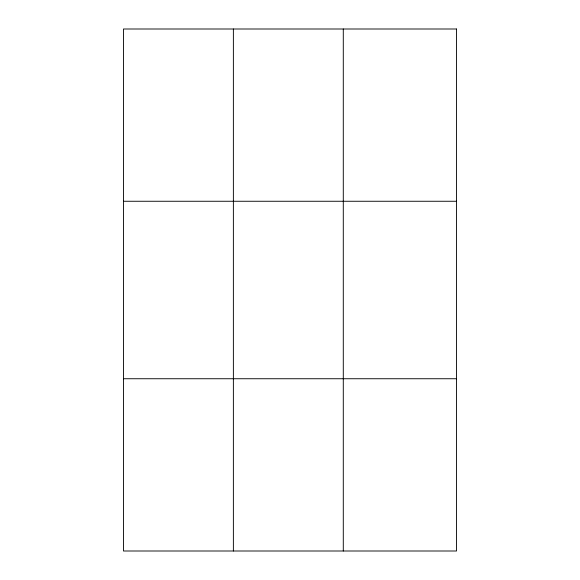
<?xml version="1.0" encoding="UTF-8"?>
<svg xmlns="http://www.w3.org/2000/svg" width="580" height="580" viewBox="0 0 580 580"><rect width="100%" height="100%" fill="white"/><g stroke="black" fill="none" stroke-linecap="round" stroke-linejoin="round"><path stroke-width="0.87" d="M233.377 551L233.377 29M343.287 551L343.287 29M123.475 201.26L456.525 201.26M123.475 378.74L456.525 378.74M456.525 29L456.525 551L123.475 551L123.475 29L456.525 29"/></g></svg>
